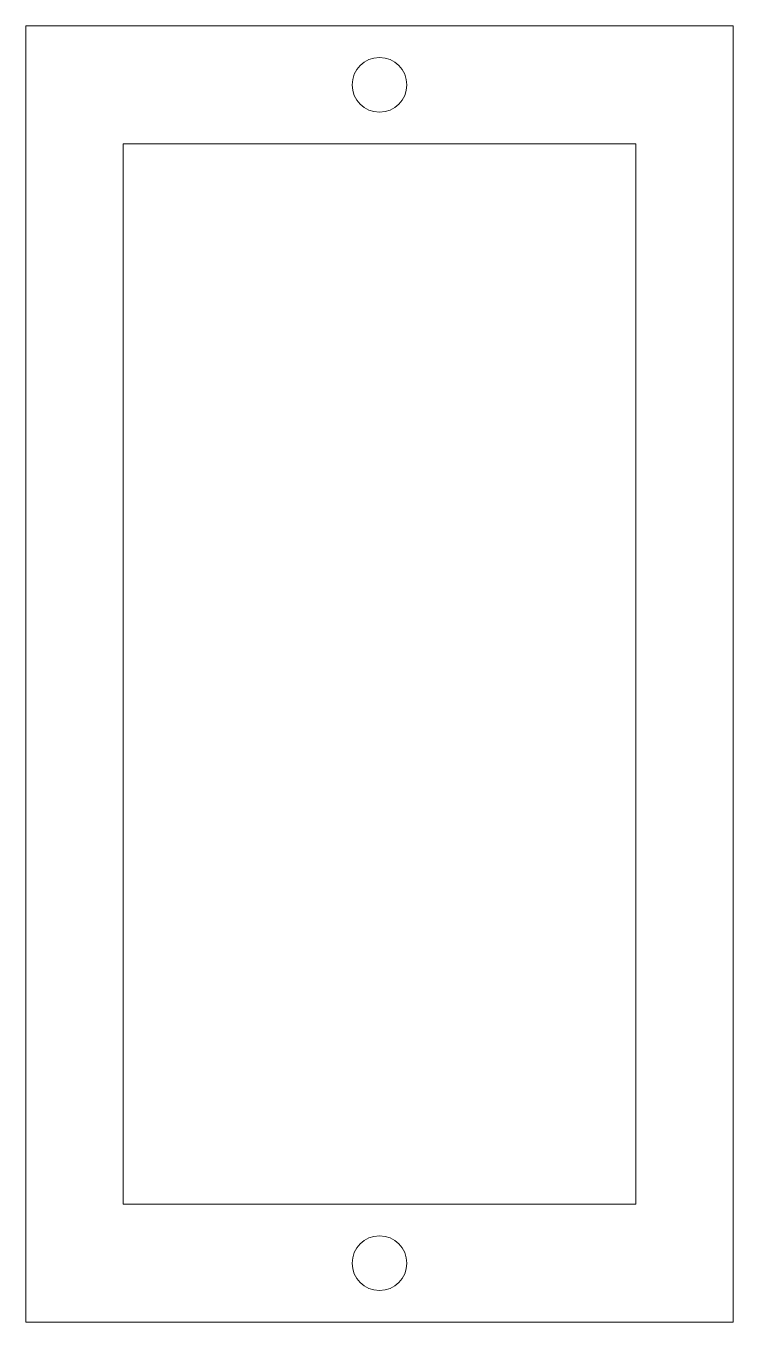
# Model space of a CAD drawing. Header units: inches. Extents: x -1.03 to 0.47, y -0.97 to 1.78.
import ezdxf

# ---------------------------------------------------------------- set-up
doc = ezdxf.new("R2010")
doc.units = ezdxf.units.IN
doc.header["$MEASUREMENT"] = 0

msp = doc.modelspace()

# ---------------------------------------------------------------- linework, layer by layer
at = {"color": 7, "linetype": 'Continuous', "lineweight": 15}
for p, q in [((0.4676, 1.7785), (-1.0324, 1.7785)), ((-1.0324, 1.7785), (-1.0324, -0.9715)), ((0.4676, -0.9715), (0.4676, 1.7785)), ((-0.8259, 1.5285), (-0.8259, -0.7215)), ((0.2611, 1.5285), (-0.8259, 1.5285)), ((0.2611, -0.7215), (0.2611, 1.5285)), ((-0.8259, -0.7215), (0.2611, -0.7215)), ((-1.0324, -0.9715), (0.4676, -0.9715))]:
    msp.add_line(p, q, dxfattribs=at)
for centre in [(-0.2824, 1.6535), (-0.2824, -0.8465)]:
    msp.add_circle(centre, 0.058, dxfattribs=at)

doc.saveas('drawing.dxf')
